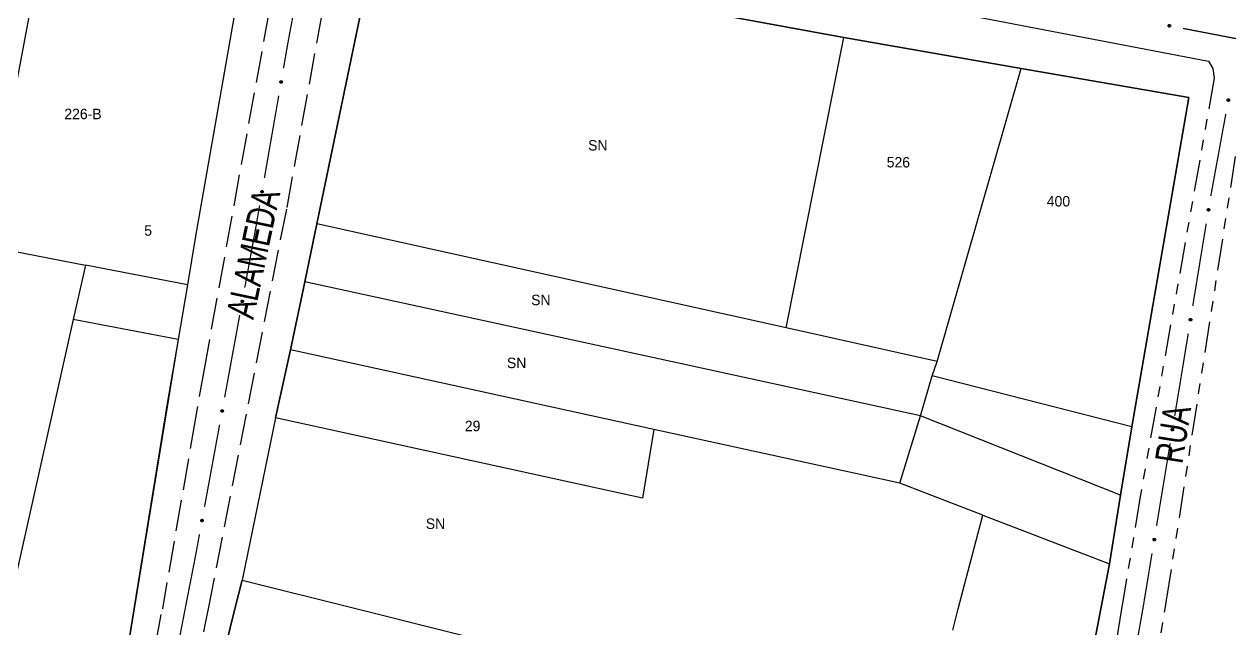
# Model space of a CAD drawing. Extents: x 209193 to 212081, y 4877574 to 4880493.
# Drawn here: x 210409.7 to 210582.8, y 4879056.4 to 4879143.3 of the extents above; entities that cross this region are included whole.
import ezdxf
from ezdxf.enums import TextEntityAlignment as Align

# ---------------------------------------------------------------- set-up
doc = ezdxf.new("R2010")
doc.units = 0
doc.header["$LTSCALE"] = 1.5
doc.header["$MEASUREMENT"] = 0
doc.linetypes.add('TRACO_11', pattern=[8, 3, -1, 3, -1])
doc.linetypes.add('TRACO_25', pattern=[8, 3, -1, 1, -1, 1, -1])
for name, color, linetype in [('CD_MALHA_LOTES', 7, 'CONTINUOUS'), ('RU-QUADRA', 210, 'CONTINUOUS'), ('SV-EIXO-ROD-ESTR', 7, 'CONTINUOUS'), ('SV-EIXO-RUA-N-PAV', 6, 'CONTINUOUS'), ('SV-EIXO-RUA-PAV', 20, 'CONTINUOUS'), ('SV-EST-MUNIC-PAV', 20, 'CONTINUOUS'), ('SV-RUA-NAO-PAV', 7, 'CONTINUOUS'), ('SV-RUA-PAVIM', 7, 'CONTINUOUS'), ('SV-TXT-RUA-N-PAV', 7, 'CONTINUOUS'), ('Th_NmrPort', 1, 'CONTINUOUS')]:
    doc.layers.add(name, color=color, linetype=linetype)
doc.styles.add('ARIAL', font='ARIAL.SHX')

msp = doc.modelspace()

# ---------------------------------------------------------------- linework, layer by layer
at = {"layer": 'CD_MALHA_LOTES', "linetype": 'Continuous', "flags": 128}
for points in [[(210404.183983, 4879111.421962), (210413.741593, 4879162.193825)], [(210442.081279, 4879157.302735), (210434.306668, 4879112.794695), (210433.121383, 4879105.827392)], [(210451.735275, 4879114.558676), (210459.834061, 4879153.717747)], [(210459.834061, 4879153.717747), (210527.381976, 4879141.329632)], [(210519.103142, 4879099.616973), (210527.381976, 4879141.329632)], [(210527.381976, 4879141.329632), (210552.875485, 4879136.86097)], [(210540.780162, 4879094.809168), (210552.875485, 4879136.86097)], [(210552.875485, 4879136.86097), (210576.942812, 4879132.699636)], [(210576.942812, 4879132.699636), (210568.76477, 4879085.401437)], [(210449.999382, 4879106.238279), (210451.735275, 4879114.558676)], [(210519.103142, 4879099.616973), (210451.735275, 4879114.558676)], [(210404.183983, 4879111.421962), (210418.507897, 4879108.652669)], [(210418.507897, 4879108.652669), (210416.735869, 4879100.855724)], [(210433.121383, 4879105.827392), (210418.507897, 4879108.652669)], [(210447.936816, 4879096.453534), (210449.999382, 4879106.238279)], [(210538.416118, 4879086.974346), (210449.999382, 4879106.238279)], [(210433.121383, 4879105.827392), (210431.780029, 4879097.942694)], [(210416.735869, 4879100.855724), (210407.414685, 4879059.263661), (210402.665459, 4879038.073336)], [(210431.780029, 4879097.942694), (210416.735869, 4879100.855724)], [(210540.780162, 4879094.809168), (210519.103142, 4879099.616973)], [(210431.780029, 4879097.942694), (210425.473496, 4879059.263661), (210421.32, 4879033.79)], [(210445.798751, 4879086.684774), (210447.936816, 4879096.453534)], [(210500.127501, 4879085.030682), (210447.936816, 4879096.453534)], [(210540.070868, 4879092.73512), (210540.780162, 4879094.809168)], [(210538.416118, 4879086.974346), (210540.070868, 4879092.73512)], [(210568.76477, 4879085.401437), (210540.070868, 4879092.73512)], [(210445.798751, 4879086.684774), (210440.971029, 4879063.408067)], [(210498.504646, 4879075.149159), (210445.798751, 4879086.684774)], [(210535.420579, 4879077.30617), (210538.416118, 4879086.974346)], [(210567.119983, 4879075.5805), (210538.416118, 4879086.974346)], [(210568.76477, 4879085.401437), (210567.119983, 4879075.5805)], [(210500.127501, 4879085.030682), (210498.504646, 4879075.149159)], [(210535.420579, 4879077.30617), (210500.127501, 4879085.030682)], [(210547.336077, 4879072.734578), (210535.420579, 4879077.30617)], [(210567.119983, 4879075.5805), (210565.554084, 4879065.744917)], [(210543.042685, 4879056.204222), (210543.836368, 4879059.26005), (210547.336077, 4879072.734578)], [(210547.336077, 4879072.734578), (210565.554084, 4879065.744917)], [(210565.554084, 4879065.744917), (210564.302025, 4879059.259375), (210562.71382, 4879051.032631)], [(210437.956455, 4879051.269233), (210439.941755, 4879059.263661), (210440.971029, 4879063.408067)], [(210440.971029, 4879063.408067), (210457.502747, 4879059.263661), (210504.433656, 4879047.495418)]]:
    msp.add_lwpolyline(points, dxfattribs=at)
at = {"layer": 'RU-QUADRA', "linetype": 'Continuous', "flags": 128}
for points in [[(210399.375154, 4879164.763727), (210413.741593, 4879162.193825), (210434.321398, 4879158.512463), (210442.081279, 4879157.302735), (210434.306668, 4879112.794695), (210433.121383, 4879105.827392), (210431.780029, 4879097.942694), (210430.269452, 4879089.063277), (210425.444555, 4879059.263661), (210421.32, 4879033.79)], [(210562.71382, 4879051.032631), (210564.302025, 4879059.259375), (210565.554084, 4879065.744917), (210567.119983, 4879075.5805), (210568.76477, 4879085.401437), (210576.942812, 4879132.699636), (210552.875485, 4879136.86097), (210527.381976, 4879141.329632), (210459.834061, 4879153.717747), (210451.735275, 4879114.558676), (210449.999382, 4879106.238279), (210447.936816, 4879096.453534), (210445.798751, 4879086.684774), (210440.971029, 4879063.408067), (210439.941755, 4879059.263661), (210437.956455, 4879051.269233)]]:
    msp.add_lwpolyline(points, dxfattribs=at)
at = {"layer": 'SV-EIXO-ROD-ESTR'}
msp.add_lwpolyline([(210574.01707, 4879143.157597), (210574.057189, 4879143.185571), (210574.097389, 4879143.201409), (210574.13472, 4879143.204969), (210574.168529, 4879143.199513), (210574.202488, 4879143.190035), (210574.234618, 4879143.172926), (210574.266072, 4879143.146037), (210574.294416, 4879143.10599), (210574.307934, 4879143.063742), (210574.313382, 4879143.02733), (210574.309722, 4879142.991748), (210574.299962, 4879142.958913), (210574.281086, 4879142.926126), (210574.253526, 4879142.894516), (210574.212567, 4879142.86699), (210574.173049, 4879142.851733), (210574.136851, 4879142.849238), (210574.101103, 4879142.853144), (210574.066549, 4879142.863235), (210574.035107, 4879142.880212), (210574.003331, 4879142.908018), (210573.976698, 4879142.948805), (210573.961031, 4879142.988045), (210573.958028, 4879143.024199), (210573.962666, 4879143.059307), (210573.971758, 4879143.093483), (210573.987612, 4879143.126497), (210574.01707, 4879143.157597)], close=True, dxfattribs=at)
for points in [[(210573.958028, 4879143.024199), (210574.309722, 4879142.991748)], [(210573.961031, 4879142.988045), (210574.299962, 4879142.958913)], [(210573.962666, 4879143.059307), (210574.313382, 4879143.02733)], [(210573.962791, 4879143.004709), (210574.301784, 4879142.97541)], [(210573.962816, 4879143.040837), (210574.30933, 4879143.007307)], [(210573.970805, 4879142.96703), (210574.285682, 4879142.942386)], [(210573.971138, 4879143.076753), (210574.306111, 4879143.048229)], [(210573.971758, 4879143.093483), (210574.307934, 4879143.063742)], [(210573.976698, 4879142.948805), (210574.281086, 4879142.926126)], [(210573.984302, 4879143.108955), (210574.296757, 4879143.086167)], [(210573.987612, 4879143.126497), (210574.294416, 4879143.10599)], [(210573.994074, 4879142.929186), (210574.26422, 4879142.910396)], [(210574.002826, 4879143.140122), (210574.276427, 4879143.124834)], [(210574.003331, 4879142.908018), (210574.253526, 4879142.894516)], [(210574.01707, 4879143.157597), (210574.266072, 4879143.146037)], [(210574.025077, 4879142.895408), (210574.225341, 4879142.881768)], [(210574.035107, 4879142.880212), (210574.212567, 4879142.86699)], [(210574.039542, 4879143.171947), (210574.243003, 4879143.160469)], [(210574.05521, 4879142.871525), (210574.186416, 4879142.860097)], [(210574.057189, 4879143.185571), (210574.234618, 4879143.172926)], [(210574.066549, 4879142.863235), (210574.173049, 4879142.851733)], [(210574.080066, 4879143.194699), (210574.209674, 4879143.182189)], [(210574.097389, 4879143.201409), (210574.202488, 4879143.190035)]]:
    msp.add_lwpolyline(points, dxfattribs=at)
at = {"layer": 'SV-EIXO-ROD-ESTR', "const_width": 0.18}
msp.add_lwpolyline([(210576.101038, 4879142.643242), (210583.956053, 4879141.127085)], dxfattribs=at)
at = {"layer": 'SV-EIXO-RUA-N-PAV'}
for points in [[(210582.740067, 4879132.454625), (210582.768439, 4879132.414787), (210582.784676, 4879132.374746), (210582.788607, 4879132.337452), (210582.783487, 4879132.303591), (210582.774348, 4879132.269539), (210582.757559, 4879132.237241), (210582.730985, 4879132.205521), (210582.691221, 4879132.17678), (210582.64911, 4879132.162842), (210582.612754, 4879132.157032), (210582.577138, 4879132.160338), (210582.544207, 4879132.16977), (210582.511234, 4879132.188319), (210582.479352, 4879132.215563), (210582.451419, 4879132.256247), (210582.43577, 4879132.295611), (210582.432915, 4879132.331783), (210582.436465, 4879132.367567), (210582.446212, 4879132.40222), (210582.462875, 4879132.43383), (210582.490364, 4879132.465881), (210582.530883, 4879132.492918), (210582.569966, 4879132.508975), (210582.606089, 4879132.512337), (210582.64124, 4879132.508049), (210582.675505, 4879132.499297), (210582.708675, 4879132.483772), (210582.740067, 4879132.454625)], [(210579.891486, 4879116.712538), (210579.920587, 4879116.673229), (210579.93756, 4879116.633495), (210579.942177, 4879116.59628), (210579.937683, 4879116.56233), (210579.929173, 4879116.528115), (210579.912983, 4879116.495513), (210579.886998, 4879116.463308), (210579.847771, 4879116.433839), (210579.805924, 4879116.419127), (210579.769681, 4879116.412648), (210579.73401, 4879116.415296), (210579.700911, 4879116.42412), (210579.667602, 4879116.442058), (210579.635222, 4879116.468709), (210579.606545, 4879116.508871), (210579.590172, 4879116.547939), (210579.586651, 4879116.584053), (210579.58954, 4879116.619897), (210579.598647, 4879116.654723), (210579.614724, 4879116.686635), (210579.641617, 4879116.719187), (210579.681631, 4879116.746967), (210579.720411, 4879116.763742), (210579.756465, 4879116.767769), (210579.79169, 4879116.76413), (210579.826111, 4879116.756012), (210579.859561, 4879116.741101), (210579.891486, 4879116.712538)], [(210577.306322, 4879100.922765), (210577.335423, 4879100.883456), (210577.352396, 4879100.843722), (210577.357014, 4879100.806507), (210577.35252, 4879100.772557), (210577.34401, 4879100.738342), (210577.327819, 4879100.70574), (210577.301834, 4879100.673535), (210577.262608, 4879100.644066), (210577.220761, 4879100.629354), (210577.184518, 4879100.622875), (210577.148847, 4879100.625523), (210577.115748, 4879100.634347), (210577.082438, 4879100.652285), (210577.050059, 4879100.678936), (210577.021381, 4879100.719098), (210577.005008, 4879100.758166), (210577.001487, 4879100.79428), (210577.004376, 4879100.830124), (210577.013483, 4879100.86495), (210577.02956, 4879100.896862), (210577.056453, 4879100.929414), (210577.096468, 4879100.957194), (210577.135247, 4879100.973969), (210577.171302, 4879100.977996), (210577.206527, 4879100.974357), (210577.240947, 4879100.966239), (210577.274398, 4879100.951328), (210577.306322, 4879100.922765)], [(210574.71263, 4879085.134265), (210574.741685, 4879085.094923), (210574.758613, 4879085.055169), (210574.763187, 4879085.017948), (210574.758654, 4879084.984004), (210574.750104, 4879084.949799), (210574.733876, 4879084.917215), (210574.707854, 4879084.88504), (210574.668594, 4879084.855617), (210574.62673, 4879084.840953), (210574.590479, 4879084.834515), (210574.554812, 4879084.837205), (210574.521723, 4879084.846067), (210574.488434, 4879084.864043), (210574.456085, 4879084.890732), (210574.427454, 4879084.930926), (210574.411126, 4879084.970014), (210574.407647, 4879085.006131), (210574.410577, 4879085.041972), (210574.419724, 4879085.076788), (210574.435838, 4879085.108681), (210574.462769, 4879085.141202), (210574.502815, 4879085.168936), (210574.541614, 4879085.185666), (210574.577673, 4879085.189652), (210574.612894, 4879085.185972), (210574.647305, 4879085.177814), (210574.680738, 4879085.162865), (210574.71263, 4879085.134265)], [(210572.109255, 4879069.347484), (210572.138311, 4879069.308142), (210572.155238, 4879069.268388), (210572.159813, 4879069.231168), (210572.155279, 4879069.197223), (210572.14673, 4879069.163018), (210572.130502, 4879069.130435), (210572.10448, 4879069.09826), (210572.065219, 4879069.068836), (210572.023355, 4879069.054172), (210571.987105, 4879069.047735), (210571.951437, 4879069.050424), (210571.918348, 4879069.059286), (210571.885059, 4879069.077262), (210571.852711, 4879069.103951), (210571.824079, 4879069.144146), (210571.807752, 4879069.183233), (210571.804272, 4879069.219351), (210571.807203, 4879069.255191), (210571.816349, 4879069.290007), (210571.832464, 4879069.3219), (210571.859394, 4879069.354422), (210571.89944, 4879069.382155), (210571.938239, 4879069.398885), (210571.974299, 4879069.402871), (210572.009519, 4879069.399191), (210572.04393, 4879069.391034), (210572.077364, 4879069.376084), (210572.109255, 4879069.347484)]]:
    msp.add_lwpolyline(points, close=True, dxfattribs=at)
for points in [[(210582.446212, 4879132.40222), (210582.43577, 4879132.295611)], [(210582.454389, 4879132.413641), (210582.444266, 4879132.282328)], [(210582.462875, 4879132.43383), (210582.451419, 4879132.256247)], [(210582.47797, 4879132.44401), (210582.466323, 4879132.24362)], [(210582.490364, 4879132.465881), (210582.479352, 4879132.215563)], [(210582.511438, 4879132.475347), (210582.495337, 4879132.205028)], [(210582.530883, 4879132.492918), (210582.511234, 4879132.188319)], [(210582.549049, 4879132.498991), (210582.527539, 4879132.183886)], [(210582.569966, 4879132.508975), (210582.544207, 4879132.16977)], [(210582.586647, 4879132.50738), (210582.560722, 4879132.168113)], [(210582.606089, 4879132.512337), (210582.577138, 4879132.160338)], [(210582.622773, 4879132.507715), (210582.592691, 4879132.160884)], [(210582.64124, 4879132.508049), (210582.612754, 4879132.157032)], [(210582.65877, 4879132.49975), (210582.63358, 4879132.16451)], [(210582.675505, 4879132.499297), (210582.64911, 4879132.162842)], [(210582.691101, 4879132.486907), (210582.671423, 4879132.174241)], [(210582.708675, 4879132.483772), (210582.691221, 4879132.17678)], [(210582.722451, 4879132.468695), (210582.709886, 4879132.194955)], [(210582.740067, 4879132.454625), (210582.730985, 4879132.205521)], [(210582.75464, 4879132.432297), (210582.745187, 4879132.228731)], [(210582.768439, 4879132.414787), (210582.757559, 4879132.237241)], [(210582.777793, 4879132.392001), (210582.766574, 4879132.262276)], [(210582.784676, 4879132.374746), (210582.774348, 4879132.269539)], [(210579.598647, 4879116.654723), (210579.590172, 4879116.547939)], [(210579.606611, 4879116.666293), (210579.598912, 4879116.534816)], [(210579.614724, 4879116.686635), (210579.606545, 4879116.508871)], [(210579.629629, 4879116.697092), (210579.621679, 4879116.496521)], [(210579.641617, 4879116.719187), (210579.635222, 4879116.468709)], [(210579.662513, 4879116.729041), (210579.651399, 4879116.45847)], [(210579.681631, 4879116.746967), (210579.667602, 4879116.442058)], [(210579.699682, 4879116.753374), (210579.683985, 4879116.437926)], [(210579.720411, 4879116.763742), (210579.700911, 4879116.42412)], [(210579.737118, 4879116.762455), (210579.717453, 4879116.422767)], [(210579.756465, 4879116.767769), (210579.73401, 4879116.415296)], [(210579.773232, 4879116.763455), (210579.749551, 4879116.416129)], [(210579.79169, 4879116.76413), (210579.769681, 4879116.412648)], [(210579.80937, 4879116.756156), (210579.790366, 4879116.420509)], [(210579.826111, 4879116.756012), (210579.805924, 4879116.419127)], [(210579.841932, 4879116.743912), (210579.828023, 4879116.430935)], [(210579.859561, 4879116.741101), (210579.847771, 4879116.433839)], [(210579.873613, 4879116.72628), (210579.866097, 4879116.452356)], [(210579.891486, 4879116.712538), (210579.886998, 4879116.463308)], [(210579.906467, 4879116.690482), (210579.900769, 4879116.486777)], [(210579.920587, 4879116.673229), (210579.912983, 4879116.495513)], [(210579.93036, 4879116.65062), (210579.921535, 4879116.52071)], [(210579.93756, 4879116.633495), (210579.929173, 4879116.528115)], [(210577.013483, 4879100.86495), (210577.005008, 4879100.758166)], [(210577.021448, 4879100.87652), (210577.013749, 4879100.745043)], [(210577.02956, 4879100.896862), (210577.021381, 4879100.719098)], [(210577.044465, 4879100.907319), (210577.036515, 4879100.706748)], [(210577.056453, 4879100.929414), (210577.050059, 4879100.678936)], [(210577.07735, 4879100.939268), (210577.066235, 4879100.668697)], [(210577.096468, 4879100.957194), (210577.082438, 4879100.652285)], [(210577.114518, 4879100.963601), (210577.098822, 4879100.648153)], [(210577.135247, 4879100.973969), (210577.115748, 4879100.634347)], [(210577.151955, 4879100.972682), (210577.13229, 4879100.632994)], [(210577.171302, 4879100.977996), (210577.148847, 4879100.625523)], [(210577.188069, 4879100.973683), (210577.164388, 4879100.626356)], [(210577.206527, 4879100.974357), (210577.184518, 4879100.622875)], [(210577.224206, 4879100.966383), (210577.205203, 4879100.630736)], [(210577.240947, 4879100.966239), (210577.220761, 4879100.629354)], [(210577.256769, 4879100.954139), (210577.24286, 4879100.641163)], [(210577.274398, 4879100.951328), (210577.262608, 4879100.644066)], [(210577.288449, 4879100.936507), (210577.280934, 4879100.662583)], [(210577.306322, 4879100.922765), (210577.301834, 4879100.673535)], [(210577.321304, 4879100.900709), (210577.315606, 4879100.697004)], [(210577.335423, 4879100.883456), (210577.327819, 4879100.70574)], [(210577.345196, 4879100.860847), (210577.336371, 4879100.730937)], [(210577.352396, 4879100.843722), (210577.34401, 4879100.738342)], [(210574.419724, 4879085.076788), (210574.411126, 4879084.970014)], [(210574.427702, 4879085.088349), (210574.419851, 4879084.95688)], [(210574.435838, 4879085.108681), (210574.427454, 4879084.930926)], [(210574.450755, 4879085.119121), (210574.442574, 4879084.918559)], [(210574.462769, 4879085.141202), (210574.456085, 4879084.890732)], [(210574.483676, 4879085.151032), (210574.47225, 4879084.880474)], [(210574.502815, 4879085.168936), (210574.488434, 4879084.864043)], [(210574.520873, 4879085.175322), (210574.504813, 4879084.859892)], [(210574.541614, 4879085.185666), (210574.521723, 4879084.846067)], [(210574.55832, 4879085.18436), (210574.538263, 4879084.844695)], [(210574.577673, 4879085.189652), (210574.554812, 4879084.837205)], [(210574.594435, 4879085.185319), (210574.570353, 4879084.83802)], [(210574.612894, 4879085.185972), (210574.590479, 4879084.834515)], [(210574.630564, 4879085.177978), (210574.611173, 4879084.842352)], [(210574.647305, 4879085.177814), (210574.62673, 4879084.840953)], [(210574.663112, 4879085.165696), (210574.648842, 4879084.852736)], [(210574.680738, 4879085.162865), (210574.668594, 4879084.855617)], [(210574.694773, 4879085.148028), (210574.686941, 4879084.874112)], [(210574.71263, 4879085.134265), (210574.707854, 4879084.88504)], [(210574.727586, 4879085.112192), (210574.721653, 4879084.908493)], [(210574.741685, 4879085.094923), (210574.733876, 4879084.917215)], [(210574.751433, 4879085.072303), (210574.742457, 4879084.942402)], [(210574.758613, 4879085.055169), (210574.750104, 4879084.949799)], [(210571.816349, 4879069.290007), (210571.807752, 4879069.183233)], [(210571.824327, 4879069.301568), (210571.816477, 4879069.170099)], [(210571.832464, 4879069.3219), (210571.824079, 4879069.144146)], [(210571.84738, 4879069.33234), (210571.839199, 4879069.131779)], [(210571.859394, 4879069.354422), (210571.852711, 4879069.103951)], [(210571.880302, 4879069.364251), (210571.868875, 4879069.093694)], [(210571.89944, 4879069.382155), (210571.885059, 4879069.077262)], [(210571.917498, 4879069.388542), (210571.901438, 4879069.073111)], [(210571.938239, 4879069.398885), (210571.918348, 4879069.059286)], [(210571.954945, 4879069.397579), (210571.934889, 4879069.057915)], [(210571.974299, 4879069.402871), (210571.951437, 4879069.050424)], [(210571.99106, 4879069.398538), (210571.966979, 4879069.05124)], [(210572.009519, 4879069.399191), (210571.987105, 4879069.047735)], [(210572.027189, 4879069.391197), (210572.007799, 4879069.055572)], [(210572.04393, 4879069.391034), (210572.023355, 4879069.054172)], [(210572.059738, 4879069.378915), (210572.045468, 4879069.065955)], [(210572.077364, 4879069.376084), (210572.065219, 4879069.068836)], [(210572.091398, 4879069.361247), (210572.083567, 4879069.087331)], [(210572.109255, 4879069.347484), (210572.10448, 4879069.09826)], [(210572.124211, 4879069.325411), (210572.118278, 4879069.121713)], [(210572.138311, 4879069.308142), (210572.130502, 4879069.130435)], [(210572.148058, 4879069.285522), (210572.139083, 4879069.155622)], [(210572.155238, 4879069.268388), (210572.14673, 4879069.163018)]]:
    msp.add_lwpolyline(points, dxfattribs=at)
at = {"layer": 'SV-EIXO-RUA-N-PAV', "const_width": 0.18}
for points in [[(210582.246469, 4879130.365643), (210580.08956, 4879118.561079)], [(210579.436491, 4879114.61481), (210577.497618, 4879102.77248)], [(210576.851328, 4879098.825037), (210575.881891, 4879092.903872)], [(210575.820329, 4879092.527857), (210574.906059, 4879086.983758)], [(210575.881891, 4879092.903872), (210575.820329, 4879092.527857)], [(210574.255216, 4879083.037063), (210572.302685, 4879071.196977)], [(210571.651841, 4879067.250282), (210570.350154, 4879059.356892)], [(210570.331624, 4879059.244528), (210568.238956, 4879047.428406)], [(210570.350154, 4879059.356892), (210570.331624, 4879059.244528)]]:
    msp.add_lwpolyline(points, dxfattribs=at)
at = {"layer": 'SV-EIXO-RUA-PAV', "const_width": 0.18}
for points in [[(210449.089848, 4879148.711819), (210447.612663, 4879140.849382)], [(210447.577852, 4879140.6641), (210446.92513, 4879136.90893)], [(210447.612663, 4879140.849382), (210447.577852, 4879140.6641)], [(210446.240122, 4879132.968021), (210444.185098, 4879121.145293)], [(210443.500091, 4879117.204384), (210442.986335, 4879114.248702)], [(210442.909779, 4879113.808272), (210441.365234, 4879105.395924)], [(210442.986335, 4879114.248702), (210442.909779, 4879113.808272)], [(210440.64289, 4879101.461687), (210438.475859, 4879089.658977)], [(210437.753515, 4879085.72474), (210435.586484, 4879073.922029)], [(210434.86414, 4879069.987792), (210434.322382, 4879067.037115)], [(210432.80866, 4879059.280218), (210434.149578, 4879066.150584)], [(210434.149578, 4879066.150584), (210434.318826, 4879067.017746)], [(210434.322382, 4879067.037115), (210434.318826, 4879067.017746)], [(210432.80866, 4879059.280218), (210430.509122, 4879047.502606)]]:
    msp.add_lwpolyline(points, dxfattribs=at)
at = {"layer": 'SV-EIXO-RUA-PAV'}
for points in [[(210446.715686, 4879135.061182), (210446.7444, 4879135.021589), (210446.760982, 4879134.98169), (210446.765234, 4879134.944432), (210446.760406, 4879134.910527), (210446.751561, 4879134.876398), (210446.735051, 4879134.843956), (210446.708752, 4879134.812008), (210446.669237, 4879134.782925), (210446.627248, 4879134.768625), (210446.590943, 4879134.762502), (210446.5553, 4879134.7655), (210446.522289, 4879134.774648), (210446.489157, 4879134.792912), (210446.457041, 4879134.81988), (210446.428759, 4879134.860321), (210446.412771, 4879134.899549), (210446.409604, 4879134.935695), (210446.412845, 4879134.971509), (210446.422293, 4879135.006244), (210446.438683, 4879135.037996), (210446.465894, 4879135.070283), (210446.506179, 4879135.097669), (210446.545122, 4879135.114062), (210446.581214, 4879135.117736), (210446.616401, 4879135.113751), (210446.650741, 4879135.105295), (210446.684043, 4879135.090057), (210446.715686, 4879135.061182)], [(210443.975654, 4879119.297545), (210444.004368, 4879119.257953), (210444.02095, 4879119.218054), (210444.025203, 4879119.180795), (210444.020375, 4879119.146891), (210444.01153, 4879119.112762), (210443.99502, 4879119.08032), (210443.968721, 4879119.048372), (210443.929206, 4879119.019289), (210443.887217, 4879119.004988), (210443.850912, 4879118.998865), (210443.815269, 4879119.001864), (210443.782258, 4879119.011012), (210443.749126, 4879119.029276), (210443.71701, 4879119.056244), (210443.688728, 4879119.096685), (210443.67274, 4879119.135912), (210443.669573, 4879119.172059), (210443.672814, 4879119.207873), (210443.682262, 4879119.242608), (210443.698652, 4879119.27436), (210443.725863, 4879119.306647), (210443.766148, 4879119.334033), (210443.805091, 4879119.350426), (210443.841183, 4879119.354099), (210443.87637, 4879119.350114), (210443.91071, 4879119.341659), (210443.944012, 4879119.326421), (210443.975654, 4879119.297545)], [(210441.138279, 4879103.550245), (210441.166617, 4879103.510382), (210441.18282, 4879103.470328), (210441.186718, 4879103.43303), (210441.18157, 4879103.399173), (210441.172401, 4879103.365129), (210441.155585, 4879103.332845), (210441.128983, 4879103.301148), (210441.089195, 4879103.272441), (210441.047072, 4879103.25854), (210441.010711, 4879103.252761), (210440.975098, 4879103.256097), (210440.942175, 4879103.265558), (210440.909218, 4879103.284135), (210440.877359, 4879103.311407), (210440.849461, 4879103.352114), (210440.833846, 4879103.391491), (210440.831022, 4879103.427666), (210440.834602, 4879103.463448), (210440.844379, 4879103.498092), (210440.861069, 4879103.529687), (210440.888586, 4879103.561715), (210440.929128, 4879103.588717), (210440.968225, 4879103.60474), (210441.00435, 4879103.608071), (210441.039498, 4879103.603753), (210441.073756, 4879103.594972), (210441.106912, 4879103.579419), (210441.138279, 4879103.550245)], [(210438.248904, 4879087.813297), (210438.277242, 4879087.773435), (210438.293445, 4879087.73338), (210438.297343, 4879087.696083), (210438.292195, 4879087.662226), (210438.283026, 4879087.628182), (210438.26621, 4879087.595898), (210438.239608, 4879087.564201), (210438.19982, 4879087.535494), (210438.157697, 4879087.521592), (210438.121336, 4879087.515814), (210438.085723, 4879087.51915), (210438.0528, 4879087.528611), (210438.019843, 4879087.547188), (210437.987984, 4879087.574459), (210437.960086, 4879087.615166), (210437.944471, 4879087.654544), (210437.941647, 4879087.690719), (210437.945227, 4879087.7265), (210437.955004, 4879087.761144), (210437.971694, 4879087.79274), (210437.99921, 4879087.824767), (210438.039753, 4879087.85177), (210438.07885, 4879087.867793), (210438.114975, 4879087.871124), (210438.150123, 4879087.866806), (210438.184381, 4879087.858025), (210438.217537, 4879087.842472), (210438.248904, 4879087.813297)], [(210435.359529, 4879072.07635), (210435.387867, 4879072.036487), (210435.40407, 4879071.996433), (210435.407968, 4879071.959136), (210435.40282, 4879071.925279), (210435.393651, 4879071.891235), (210435.376835, 4879071.858951), (210435.350233, 4879071.827253), (210435.310445, 4879071.798547), (210435.268322, 4879071.784645), (210435.231961, 4879071.778866), (210435.196348, 4879071.782202), (210435.163425, 4879071.791663), (210435.130468, 4879071.81024), (210435.098609, 4879071.837512), (210435.070711, 4879071.878219), (210435.055096, 4879071.917596), (210435.052272, 4879071.953771), (210435.055852, 4879071.989553), (210435.065629, 4879072.024197), (210435.082319, 4879072.055792), (210435.109835, 4879072.08782), (210435.150378, 4879072.114822), (210435.189475, 4879072.130845), (210435.2256, 4879072.134177), (210435.260748, 4879072.129858), (210435.295006, 4879072.121077), (210435.328162, 4879072.105524), (210435.359529, 4879072.07635)]]:
    msp.add_lwpolyline(points, close=True, dxfattribs=at)
for points in [[(210446.422293, 4879135.006244), (210446.412771, 4879134.899549)], [(210446.430371, 4879135.017735), (210446.421382, 4879134.88634)], [(210446.438683, 4879135.037996), (210446.428759, 4879134.860321)], [(210446.45369, 4879135.048307), (210446.443771, 4879134.847823)], [(210446.465894, 4879135.070283), (210446.457041, 4879134.81988)], [(210446.486886, 4879135.079931), (210446.473117, 4879134.809483)], [(210446.506179, 4879135.097669), (210446.489157, 4879134.792912)], [(210446.524292, 4879135.103899), (210446.5055, 4879134.788619)], [(210446.545122, 4879135.114062), (210446.522289, 4879134.774648)], [(210446.561816, 4879135.112611), (210446.538817, 4879134.773133)], [(210446.581214, 4879135.117736), (210446.5553, 4879134.7655)], [(210446.597938, 4879135.113257), (210446.570848, 4879134.766181)], [(210446.616401, 4879135.113751), (210446.590943, 4879134.762502)], [(210446.634002, 4879135.105604), (210446.611704, 4879134.770159)], [(210446.650741, 4879135.105295), (210446.627248, 4879134.768625)], [(210446.666443, 4879135.09304), (210446.649462, 4879134.780216)], [(210446.684043, 4879135.090057), (210446.669237, 4879134.782925)], [(210446.697949, 4879135.075099), (210446.687745, 4879134.801261)], [(210446.715686, 4879135.061182), (210446.708752, 4879134.812008)], [(210446.73045, 4879135.03898), (210446.722753, 4879134.83534)], [(210446.7444, 4879135.021589), (210446.735051, 4879134.843956)], [(210446.75395, 4879134.998886), (210446.74385, 4879134.869068)], [(210446.760982, 4879134.98169), (210446.751561, 4879134.876398)], [(210443.682262, 4879119.242608), (210443.67274, 4879119.135912)], [(210443.69034, 4879119.254099), (210443.68135, 4879119.122703)], [(210443.698652, 4879119.27436), (210443.688728, 4879119.096685)], [(210443.713658, 4879119.28467), (210443.70374, 4879119.084187)], [(210443.725863, 4879119.306647), (210443.71701, 4879119.056244)], [(210443.746855, 4879119.316295), (210443.733085, 4879119.045847)], [(210443.766148, 4879119.334033), (210443.749126, 4879119.029276)], [(210443.784261, 4879119.340263), (210443.765468, 4879119.024983)], [(210443.805091, 4879119.350426), (210443.782258, 4879119.011012)], [(210443.821785, 4879119.348975), (210443.798786, 4879119.009497)], [(210443.841183, 4879119.354099), (210443.815269, 4879119.001864)], [(210443.857907, 4879119.349621), (210443.830817, 4879119.002544)], [(210443.87637, 4879119.350114), (210443.850912, 4879118.998865)], [(210443.893971, 4879119.341968), (210443.871673, 4879119.006523)], [(210443.91071, 4879119.341659), (210443.887217, 4879119.004988)], [(210443.926411, 4879119.329404), (210443.909431, 4879119.016579)], [(210443.944012, 4879119.326421), (210443.929206, 4879119.019289)], [(210443.957917, 4879119.311463), (210443.947714, 4879119.037625)], [(210443.975654, 4879119.297545), (210443.968721, 4879119.048372)], [(210443.990419, 4879119.275344), (210443.982722, 4879119.071704)], [(210444.004368, 4879119.257953), (210443.99502, 4879119.08032)], [(210444.013919, 4879119.235249), (210444.003819, 4879119.105431)], [(210444.02095, 4879119.218054), (210444.01153, 4879119.112762)], [(210440.844379, 4879103.498092), (210440.833846, 4879103.391491)], [(210440.852566, 4879103.509506), (210440.842331, 4879103.378201)], [(210440.861069, 4879103.529687), (210440.849461, 4879103.352114)], [(210440.876173, 4879103.539855), (210440.864354, 4879103.339474)], [(210440.888586, 4879103.561715), (210440.877359, 4879103.311407)], [(210440.909668, 4879103.571163), (210440.893335, 4879103.300858)], [(210440.929128, 4879103.588717), (210440.909218, 4879103.284135)], [(210440.947299, 4879103.594775), (210440.925519, 4879103.279688)], [(210440.968225, 4879103.60474), (210440.942175, 4879103.265558)], [(210440.984904, 4879103.603131), (210440.958688, 4879103.263886)], [(210441.00435, 4879103.608071), (210440.975098, 4879103.256097)], [(210441.021031, 4879103.603435), (210440.990652, 4879103.25663)], [(210441.039498, 4879103.603753), (210441.010711, 4879103.252761)], [(210441.057021, 4879103.59544), (210441.031544, 4879103.260221)], [(210441.073756, 4879103.594972), (210441.047072, 4879103.25854)], [(210441.089341, 4879103.582569), (210441.069395, 4879103.269919)], [(210441.106912, 4879103.579419), (210441.089195, 4879103.272441)], [(210441.120675, 4879103.56433), (210441.107875, 4879103.290601)], [(210441.138279, 4879103.550245), (210441.128983, 4879103.301148)], [(210441.152833, 4879103.527904), (210441.143205, 4879103.324347)], [(210441.166617, 4879103.510382), (210441.155585, 4879103.332845)], [(210441.175952, 4879103.487589), (210441.164621, 4879103.357873)], [(210441.18282, 4879103.470328), (210441.172401, 4879103.365129)], [(210437.955004, 4879087.761144), (210437.944471, 4879087.654544)], [(210437.963191, 4879087.772559), (210437.952956, 4879087.641254)], [(210437.971694, 4879087.79274), (210437.960086, 4879087.615166)], [(210437.986798, 4879087.802907), (210437.974979, 4879087.602527)], [(210437.99921, 4879087.824767), (210437.987984, 4879087.574459)], [(210438.020293, 4879087.834216), (210438.00396, 4879087.56391)], [(210438.039753, 4879087.85177), (210438.019843, 4879087.547188)], [(210438.057924, 4879087.857828), (210438.036144, 4879087.54274)], [(210438.07885, 4879087.867793), (210438.0528, 4879087.528611)], [(210438.095529, 4879087.866184), (210438.069313, 4879087.526939)], [(210438.114975, 4879087.871124), (210438.085723, 4879087.51915)], [(210438.131656, 4879087.866487), (210438.101277, 4879087.519683)], [(210438.150123, 4879087.866806), (210438.121336, 4879087.515814)], [(210438.167646, 4879087.858492), (210438.142169, 4879087.523274)], [(210438.184381, 4879087.858025), (210438.157697, 4879087.521592)], [(210438.199966, 4879087.845621), (210438.18002, 4879087.532972)], [(210438.217537, 4879087.842472), (210438.19982, 4879087.535494)], [(210438.2313, 4879087.827382), (210438.2185, 4879087.553654)], [(210438.248904, 4879087.813297), (210438.239608, 4879087.564201)], [(210438.263458, 4879087.790957), (210438.25383, 4879087.587399)], [(210438.277242, 4879087.773435), (210438.26621, 4879087.595898)], [(210438.286577, 4879087.750641), (210438.275246, 4879087.620925)], [(210438.293445, 4879087.73338), (210438.283026, 4879087.628182)], [(210435.065629, 4879072.024197), (210435.055096, 4879071.917596)], [(210435.073816, 4879072.035611), (210435.063581, 4879071.904307)], [(210435.082319, 4879072.055792), (210435.070711, 4879071.878219)], [(210435.097423, 4879072.06596), (210435.085604, 4879071.86558)], [(210435.109835, 4879072.08782), (210435.098609, 4879071.837512)], [(210435.130918, 4879072.097268), (210435.114585, 4879071.826963)], [(210435.150378, 4879072.114822), (210435.130468, 4879071.81024)], [(210435.168549, 4879072.12088), (210435.146768, 4879071.805793)], [(210435.189475, 4879072.130845), (210435.163425, 4879071.791663)], [(210435.206154, 4879072.129236), (210435.179938, 4879071.789992)], [(210435.2256, 4879072.134177), (210435.196348, 4879071.782202)], [(210435.242281, 4879072.12954), (210435.211902, 4879071.782736)], [(210435.260748, 4879072.129858), (210435.231961, 4879071.778866)], [(210435.278271, 4879072.121545), (210435.252793, 4879071.786326)], [(210435.295006, 4879072.121077), (210435.268322, 4879071.784645)], [(210435.310591, 4879072.108674), (210435.290645, 4879071.796025)], [(210435.328162, 4879072.105524), (210435.310445, 4879071.798547)], [(210435.341925, 4879072.090435), (210435.329125, 4879071.816706)], [(210435.359529, 4879072.07635), (210435.350233, 4879071.827253)], [(210435.374083, 4879072.054009), (210435.364455, 4879071.850452)], [(210435.387867, 4879072.036487), (210435.376835, 4879071.858951)], [(210435.397202, 4879072.013694), (210435.385871, 4879071.883978)], [(210435.40407, 4879071.996433), (210435.393651, 4879071.891235)]]:
    msp.add_lwpolyline(points, dxfattribs=at)
at = {"layer": 'SV-EST-MUNIC-PAV', "linetype": 'Continuous'}
msp.add_polyline3d([(210456.904786, 4879159.08187, 11.49903), (210459.98276, 4879159.529593, 11.49903), (210513.738091, 4879150.643036, 11.0724), (210579.764325, 4879137.924406, 9.616838)], dxfattribs=at)
at = {"layer": 'SV-RUA-NAO-PAV', "linetype": 'TRACO_25'}
for points in [[(210579.764325, 4879137.924406, 9.566647), (210580.384568, 4879136.873386, 9.566647), (210580.583327, 4879135.510558, 9.566647), (210569.959667, 4879075.417292, 9.566647), (210567.471281, 4879060.350317, 9.566647)], [(210573.733292, 4879060.499328, 9.616838), (210585.258364, 4879134.584811, 9.591743), (210586.112394, 4879135.85724, 9.591743), (210587.548558, 4879136.634587, 9.365879)], [(210567.471281, 4879060.350317, 9.199192), (210567.29, 4879059.31, 9.199192), (210567.281471, 4879059.259277, 9.188629)], [(210573.527941, 4879059.259071, 8.935105), (210573.733292, 4879060.499328, 8.935105)], [(210567.281471, 4879059.259277, 9.188629), (210559.34, 4879012.03, 9.188629), (210555.53, 4879008.13, 9.220319), (210550.47, 4879007.84, 9.273136), (210544.03, 4879009.2, 9.505533), (210536.99, 4879010.47, 9.537224), (210466.46, 4879022.27, 10.762588), (210438.048278, 4879027.311206, 10.762588), (210434.302672, 4879027.975804, 11.64992)], [(210816.371075, 4878779.710199, 5.597045), (210798.29, 4878799.21, 5.628736), (210787.59, 4878810.66, 5.354085), (210786.077683, 4878811.873004, 5.354085), (210775.11, 4878820.67, 5.269578), (210714.592327, 4878869.157788, 6.051275), (210667.751363, 4878907.482213, 6.875226), (210589.316787, 4878970.394711, 9.051304), (210564.54, 4878993.64, 9.315391), (210563.26, 4879000.8, 9.315391), (210571.98, 4879049.91, 9.315391), (210573.527941, 4879059.259071, 8.935105)]]:
    msp.add_polyline3d(points, dxfattribs=at)
at = {"layer": 'SV-RUA-PAVIM', "linetype": 'TRACO_11'}
for points in [[(210445.407621, 4879162.406936, 11.875468), (210447.02684, 4879160.010184, 11.749989), (210447.018477, 4879157.015246, 11.749989), (210435.611857, 4879094.226917, 11.749989), (210434.303654, 4879086.713626, 11.749989)], [(210436.140109, 4879059.263661, 11.649606), (210447.431779, 4879116.907774, 11.649606), (210454.79929, 4879157.535522, 11.49903), (210456.904786, 4879159.08187, 11.49903)], [(210434.303654, 4879086.713626, 11.749989), (210429.530444, 4879059.281756, 11.749989)], [(210281.102676, 4879059.26818, 12.151524), (210281.102676, 4879059.262318, 12.151524), (210281.948831, 4879057.714514, 12.151524), (210302.294436, 4879054.04016, 11.724893), (210336.63, 4879048.66, 11.776681), (210417.7, 4879031.96, 11.966824), (210423.278618, 4879031.933573, 11.903443), (210425.201707, 4879036.329206, 11.850626), (210429.530444, 4879059.281756, 11.749989)], [(210435.738937, 4879057.21561, 11.749989), (210436.140109, 4879059.263661, 11.649606)], [(210434.303654, 4879050.096438, 11.692173), (210435.738937, 4879057.21561, 11.692173)]]:
    msp.add_polyline3d(points, dxfattribs=at)

# ---------------------------------------------------------------- texts
at = {"layer": 'SV-TXT-RUA-N-PAV', "style": 'ARIAL', "width": 0.7}
for s, rotation, p in [('ALAMEDA', 78, (210442.605567, 4879100.7303)), ('RUA', 81, (210575.999182, 4879079.986009))]:
    msp.add_text(s, height=4, rotation=rotation, dxfattribs=at).set_placement(p)
at = {"layer": 'Th_NmrPort', "color": 1}
for s, p in [('226-B', (210415.459694, 4879130.352903)), ('SN', (210490.67116, 4879125.856287)), ('526', (210533.551134, 4879123.418608)), ('400', (210556.541558, 4879117.813137)), ('5', (210426.932149, 4879113.615029)), ('SN', (210482.49562, 4879103.640148)), ('SN', (210479.014431, 4879094.598141)), ('29', (210472.971641, 4879085.533956)), ('SN', (210467.366068, 4879071.505199))]:
    msp.add_text(s, height=1.5, dxfattribs=at).set_placement(p, align=Align.MIDDLE_LEFT)

doc.saveas('drawing.dxf')
